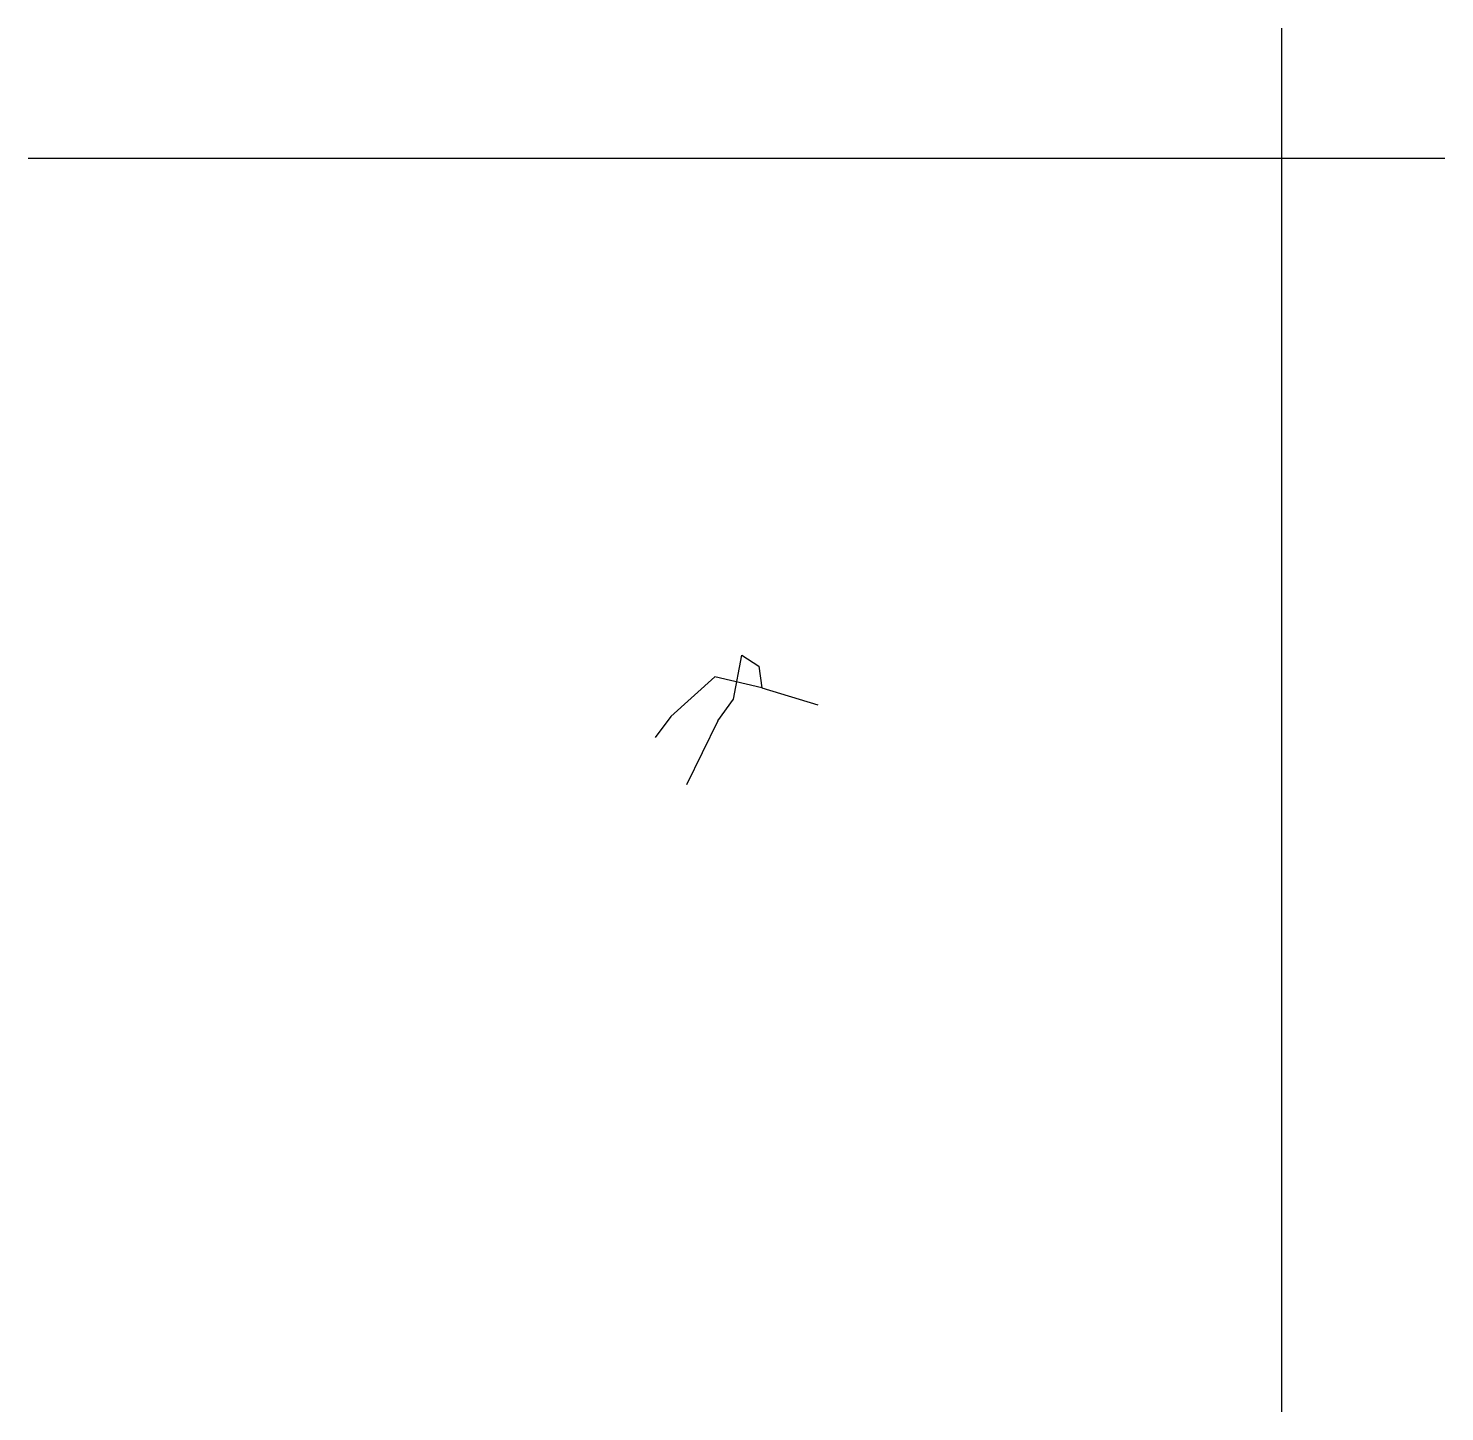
# Model space of a CAD drawing. Extents: x 0 to 113, y 0 to 110.
import ezdxf

# ---------------------------------------------------------------- set-up
doc = ezdxf.new("R2010")
doc.units = 0
doc.layers.add('CentreLine', color=5, linetype='CONTINUOUS')
doc.layers.add('Grid', color=7, linetype='CONTINUOUS')

msp = doc.modelspace()

# ---------------------------------------------------------------- linework, layer by layer
at = {"layer": 'CentreLine'}
for p, q in [((56.24, 56.83, 10.95), (56.92, 60.35, 9.79)), ((56.92, 60.35, 9.79), (58.26, 59.48, 7.12)), ((58.26, 59.48, 7.12), (58.51, 57.75, 5.89)), ((54.75, 58.61, 4.1), (51.25, 55.46)), ((58.51, 57.75, 5.89), (54.75, 58.61, 4.1)), ((58.51, 57.75, 5.89), (62.98, 56.38, 6.3)), ((54.99, 55.12, 12.49), (56.24, 56.83, 10.95)), ((51.25, 55.46), (50, 53.79, 1.36)), ((54.99, 55.12, 12.49), (52.49, 50, 15.14))]:
    msp.add_line(p, q, dxfattribs=at)
at = {"layer": 'Grid'}
for p, q in [((100, 0), (100, 110.35)), ((0, 100), (112.98, 100))]:
    msp.add_line(p, q, dxfattribs=at)

doc.saveas('drawing.dxf')
